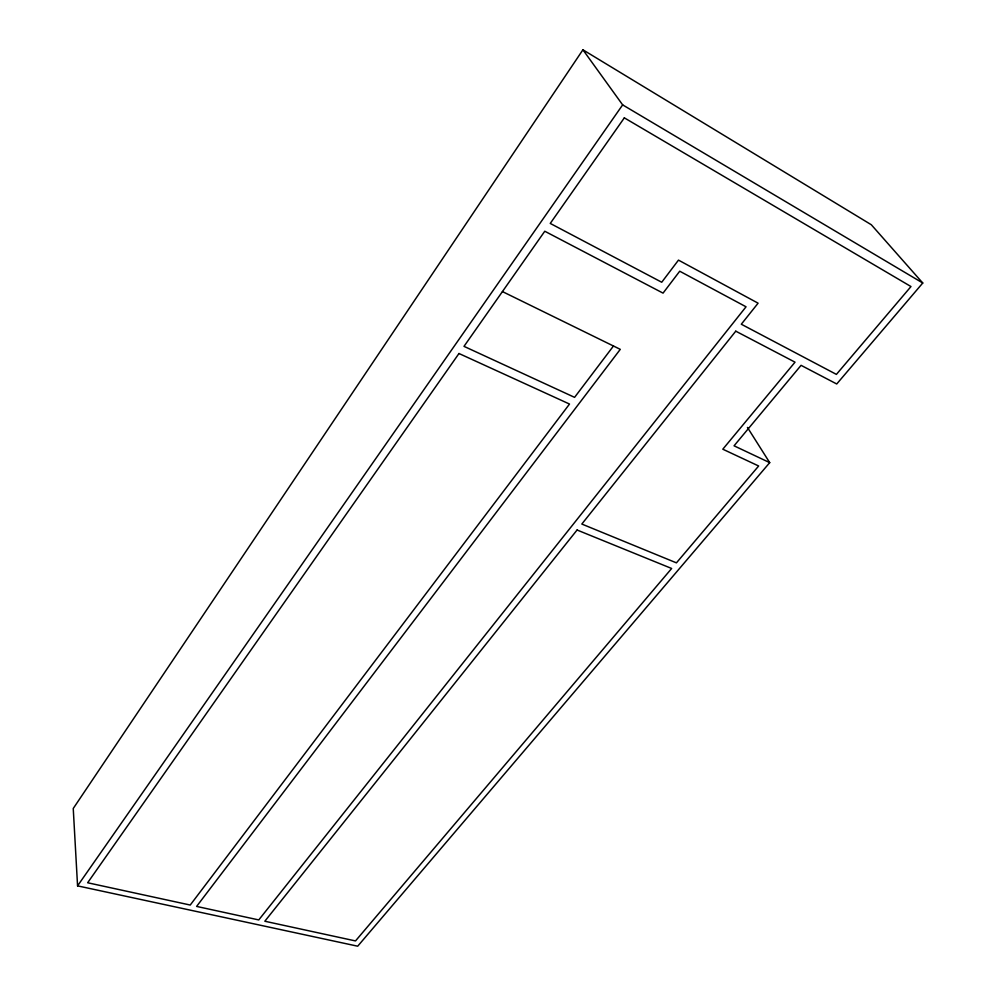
<?xml version="1.0" encoding="UTF-8"?>
<svg xmlns="http://www.w3.org/2000/svg" width="996" height="996" viewBox="0 0 996 996"><rect width="100%" height="100%" fill="white"/><g stroke="black" fill="none" stroke-linecap="round" stroke-linejoin="round"><path stroke-width="1.49" d="M769.709 462.642L734.052 445.81L801.07 365.333L836.727 383.983L922.757 283.013L871.313 224.747L582.921 49.8L73.243 808.491L77.564 885.867L357.701 946.2L769.709 462.642L747.448 427.433M77.564 885.867L622.649 104.879L582.921 49.8M613.461 345.998L574.58 397.354L463.999 346.359L544.775 231.234L663.05 293.123L679.72 271.211L746.041 306.793L258.761 919.931L196.61 906.422L620.284 349.347L502.432 291.579M622.649 104.879L922.757 283.013M458.982 353.505L87.648 882.755L190.236 905.04L569.513 404.052L458.982 353.505M624.33 117.852L550.253 223.428L661.73 282.242L678.475 260.118L758.093 303.182L741.31 324.223L836.403 374.396L910.979 286.549L624.33 117.852M577.07 530.009L264.824 921.238L355.497 940.934L671.653 568.479L577.07 530.009M735.77 331.17L581.826 524.045L676.433 562.852L758.653 465.991L722.81 449.208L795.02 362.171L735.77 331.17"/></g></svg>
